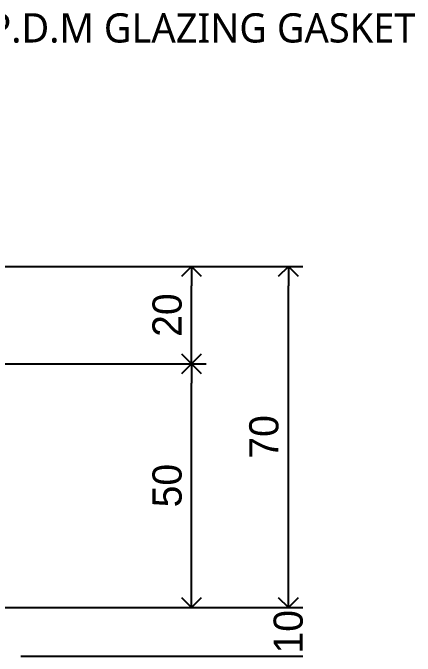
# Model space of a CAD drawing. Header units: millimetres. Extents: x 16974795 to 16976437, y -19668830 to -19667678.
# Drawn here: x 16975203.8 to 16975286.5, y -19668584.3 to -19668452.3 of the extents above; entities that cross this region are included whole.
import ezdxf

# ---------------------------------------------------------------- set-up
doc = ezdxf.new("R2010")
doc.units = ezdxf.units.MM
doc.header["$LTSCALE"] = 1200
doc.header["$MEASUREMENT"] = 0
doc.header["$PDMODE"] = 1
doc.header["$PDSIZE"] = -10
doc.layers.get('0').update_dxf_attribs({"linetype": 'CONTINUOUS'})
doc.layers.get('DEFPOINTS').update_dxf_attribs({"color": 171, "linetype": 'CONTINUOUS'})
doc.layers.add('#A_DIM&TEXT', color=7, linetype='CONTINUOUS')
doc.styles.add('AMOS', font='malgun_0.ttf')
doc.styles.get("Standard").update_dxf_attribs({"font": ''})
doc.styles.get('Standard').set_extended_font_data('휴먼둥근고딕')
doc.dimstyles.new('AMoS', dxfattribs={"dimscale": 3, "dimtxt": 3, "dimasz": 2.5, "dimexe": 2, "dimexo": 2, "dimgap": 1, "dimtad": 1, "dimtoh": 1, "dimdec": 1, "dimzin": 0, "dimdsep": 46, "dimtxsty": 'Standard', "dimblk": 'ARCHTICK', "dimcen": 1, "dimclrd": 150, "dimclre": 150, "dimadec": 0, "dimazin": 0, "dimtfac": 1, "dimtdec": 1, "dimtofl": 0, "dimtmove": 2, "dimatfit": 3, "dimfxl": 1, "dimtolj": 1, "dimtzin": 0, "dimarcsym": 0})

# ---------------------------------------------------------------- blocks, each defined once
blk = doc.blocks.new('_Open90')
at = {"color": 0, "linetype": 'ByBlock', "lineweight": -2}
for p, q in [((-0.5, 0.5), (0, 0)), ((0, 0), (-1, 0)), ((0, 0), (-0.5, -0.5))]:
    blk.add_line(p, q, dxfattribs=at)
blk = doc.blocks.new('*D117')
at = {"layer": '#A_DIM&TEXT', "lineweight": -2, "ltscale": 20, "transparency": 16777216}
for p, q in [((16975185.47665043, -19668524.34896735), (16975243.52902449, -19668524.34896735)), ((16975240.52902449, -19668570.34896735), (16975240.52902449, -19668528.34896735)), ((16975185.47665043, -19668574.34896735), (16975243.52902449, -19668574.34896735))]:
    blk.add_line(p, q, dxfattribs=at)
at = {"layer": 'DEFPOINTS', "color": 0, "ltscale": 20, "transparency": 16777216}
for p in [(16975181.47665043, -19668524.34896735), (16975240.52902449, -19668524.34896735), (16975181.47665043, -19668574.34896735)]:
    blk.add_point(p, dxfattribs=at)
at = {"layer": '#A_DIM&TEXT', "lineweight": -2, "ltscale": 20, "transparency": 16777216, "xscale": 4, "yscale": 4, "zscale": 4}
for p, rotation in [((16975240.52902449, -19668524.34896735), 90), ((16975240.52902449, -19668574.34896735), 270)]:
    blk.add_blockref('_Open90', p, dxfattribs=dict(at, rotation=rotation))
at = {"layer": '#A_DIM&TEXT', "color": 0, "ltscale": 20, "transparency": 16777216, "insert": (16975235.52902448, -19668549.34896735), "char_height": 6, "attachment_point": 5, "rotation": 90}
blk.add_mtext('\\A1;50', dxfattribs=at)
blk = doc.blocks.new('*D118')
at = {"layer": '#A_DIM&TEXT', "lineweight": -2, "ltscale": 20, "transparency": 16777216}
for p, q in [((16975185.47665043, -19668504.34896735), (16975243.52902449, -19668504.34896735)), ((16975240.52902449, -19668520.34896735), (16975240.52902449, -19668508.34896735)), ((16975185.47665043, -19668524.34896735), (16975243.52902449, -19668524.34896735))]:
    blk.add_line(p, q, dxfattribs=at)
at = {"layer": 'DEFPOINTS', "color": 0, "ltscale": 20, "transparency": 16777216}
for p in [(16975181.47665043, -19668504.34896735), (16975240.52902449, -19668504.34896735), (16975181.47665043, -19668524.34896735)]:
    blk.add_point(p, dxfattribs=at)
at = {"layer": '#A_DIM&TEXT', "lineweight": -2, "ltscale": 20, "transparency": 16777216, "xscale": 4, "yscale": 4, "zscale": 4}
for p, rotation in [((16975240.52902449, -19668504.34896735), 90), ((16975240.52902449, -19668524.34896735), 270)]:
    blk.add_blockref('_Open90', p, dxfattribs=dict(at, rotation=rotation))
at = {"layer": '#A_DIM&TEXT', "color": 0, "ltscale": 20, "transparency": 16777216, "insert": (16975235.52902448, -19668514.34896735), "char_height": 6, "attachment_point": 5, "rotation": 90}
blk.add_mtext('\\A1;20', dxfattribs=at)
blk = doc.blocks.new('*D119')
at = {"layer": '#A_DIM&TEXT', "lineweight": -2, "ltscale": 20, "transparency": 16777216}
for p, q in [((16975185.47665043, -19668574.34896735), (16975263.41902645, -19668574.34896735)), ((16975205.47665043, -19668584.34896737), (16975263.41902645, -19668584.34896737))]:
    blk.add_line(p, q, dxfattribs=at)
at = {"layer": 'DEFPOINTS', "color": 0, "ltscale": 20, "transparency": 16777216}
for p in [(16975181.47665043, -19668574.34896735), (16975260.41902645, -19668574.34896735), (16975201.47665043, -19668584.34896737)]:
    blk.add_point(p, dxfattribs=at)
at = {"layer": '#A_DIM&TEXT', "color": 0, "ltscale": 20, "transparency": 16777216, "insert": (16975260.41902641, -19668579.34896735), "char_height": 6, "attachment_point": 5, "rotation": 90}
blk.add_mtext('\\A1;10', dxfattribs=at)
blk = doc.blocks.new('*D120')
at = {"layer": '#A_DIM&TEXT', "lineweight": -2, "ltscale": 20, "transparency": 16777216}
for p, q in [((16975185.47665043, -19668504.34896735), (16975263.41902645, -19668504.34896735)), ((16975260.41902645, -19668570.34896735), (16975260.41902645, -19668508.34896735)), ((16975185.47665043, -19668574.34896735), (16975263.41902645, -19668574.34896735))]:
    blk.add_line(p, q, dxfattribs=at)
at = {"layer": 'DEFPOINTS', "color": 0, "ltscale": 20, "transparency": 16777216}
for p in [(16975181.47665043, -19668504.34896735), (16975260.41902645, -19668504.34896735), (16975181.47665043, -19668574.34896735)]:
    blk.add_point(p, dxfattribs=at)
at = {"layer": '#A_DIM&TEXT', "lineweight": -2, "ltscale": 20, "transparency": 16777216, "xscale": 4, "yscale": 4, "zscale": 4}
for p, rotation in [((16975260.41902645, -19668504.34896735), 90), ((16975260.41902645, -19668574.34896735), 270)]:
    blk.add_blockref('_Open90', p, dxfattribs=dict(at, rotation=rotation))
at = {"layer": '#A_DIM&TEXT', "color": 0, "ltscale": 20, "transparency": 16777216, "insert": (16975255.41902644, -19668539.34896735), "char_height": 6, "attachment_point": 5, "rotation": 90}
blk.add_mtext('\\A1;70', dxfattribs=at)

msp = doc.modelspace()

# ---------------------------------------------------------------- texts
at = {"layer": '#A_DIM&TEXT', "insert": (16975192.31331077, -19668452.4049067), "char_height": 6, "width": 120.0000000000103, "attachment_point": 1, "style": 'AMOS'}
msp.add_mtext('E.P.D.M GLAZING GASKET', dxfattribs=at)

# ---------------------------------------------------------------- dimensions: what is measured, and where the dimension line sits
at = {"layer": '#A_DIM&TEXT', "ltscale": 20}
for base, p1, p2, picture, middle in [((16975240.52902449, -19668504.34896735), (16975181.47665042, -19668524.34896734), (16975181.47665042, -19668504.34896734), '*D118', (16975235.52902448, -19668514.34896735)), ((16975260.41902645, -19668504.34896735), (16975181.47665042, -19668574.34896734), (16975181.47665042, -19668504.34896734), '*D120', (16975255.41902644, -19668539.34896735)), ((16975240.52902449, -19668524.34896735), (16975181.47665042, -19668574.34896734), (16975181.47665042, -19668524.34896734), '*D117', (16975235.52902448, -19668549.34896735))]:
    dim = msp.add_linear_dim(base=base, p1=p1, p2=p2, angle=90, dimstyle='AMoS', override={"dimscale": 2, "dimasz": 2, "dimexe": 1.5, "dimdec": 2, "dimzin": 9, "dimblk": 'Open90', "dimcen": 0, "dimclrd": 256, "dimclre": 256, "dimtdec": 2, "dimtix": 1}, dxfattribs=at)
    dim.commit()
    dim.dimension.update_dxf_attribs({"geometry": picture, "text_midpoint": middle})
dim = msp.add_linear_dim(base=(16975260.41902645, -19668574.34896735), p1=(16975201.47665042, -19668584.34896736), p2=(16975181.47665042, -19668574.34896734), angle=90, dimstyle='AMoS', override={"dimscale": 2, "dimasz": 2, "dimexe": 1.5, "dimdec": 2, "dimzin": 9, "dimblk": 'Open90', "dimcen": 0, "dimclrd": 256, "dimclre": 256, "dimtdec": 2, "dimtix": 1}, dxfattribs=at)
dim.commit()
dim.dimension.update_dxf_attribs({"geometry": '*D119', "text_midpoint": (16975260.41902641, -19668579.34896735), "dimtype": 160})

doc.saveas('drawing.dxf')
